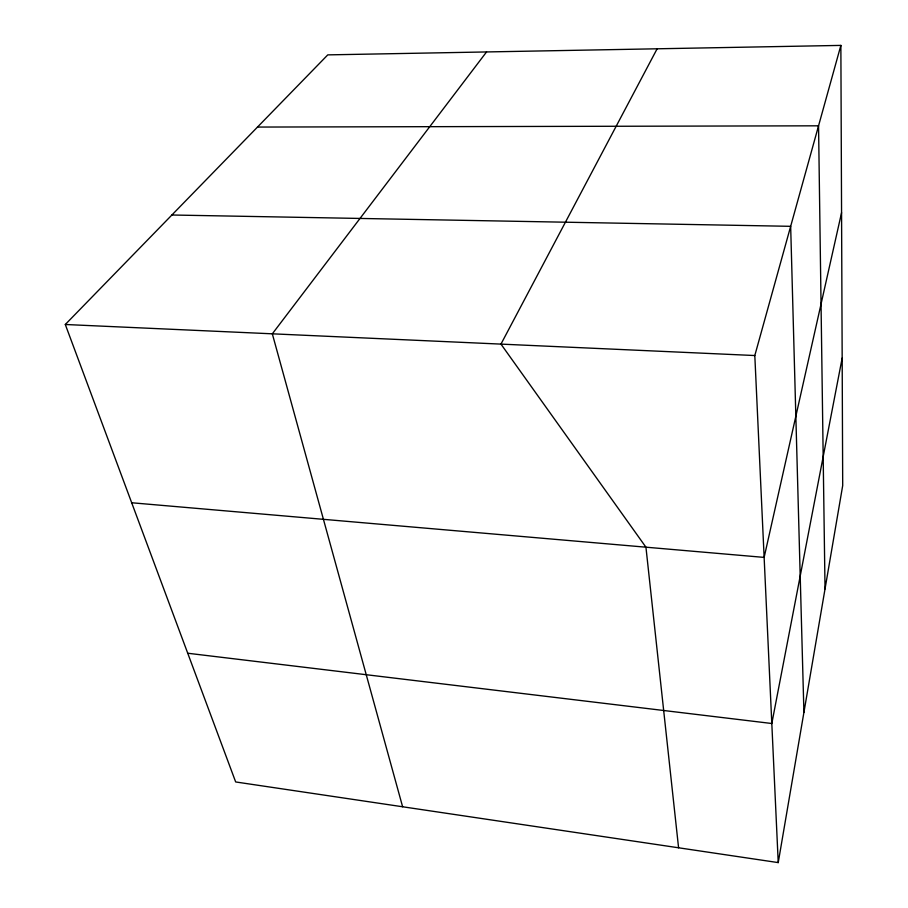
<?xml version="1.0" encoding="UTF-8"?>
<svg xmlns="http://www.w3.org/2000/svg" width="908" height="908" viewBox="0 0 908 908"><rect width="100%" height="100%" fill="white"/><g stroke="black" fill="none" stroke-linecap="round" stroke-linejoin="round"><path stroke-width="1.36" d="M778.235 862.6L842.703 485.564L840.865 45.4L327.777 54.877L65.297 324.496L235.671 781.958L778.235 862.6L754.809 355.539L840.865 45.4M842.17 358.047L771.811 723.506L187.729 653.238M841.568 212.676L764.139 557.399L131.683 502.76M657.131 48.794L500.966 344.109L645.94 547.183L678.582 847.788M486.552 51.938L272.321 333.826L402.619 806.769M257.509 127.063L818.551 125.815L825.031 588.929M171.896 215.003L790.664 226.319L803.92 712.428M65.297 324.496L754.809 355.539"/></g></svg>
